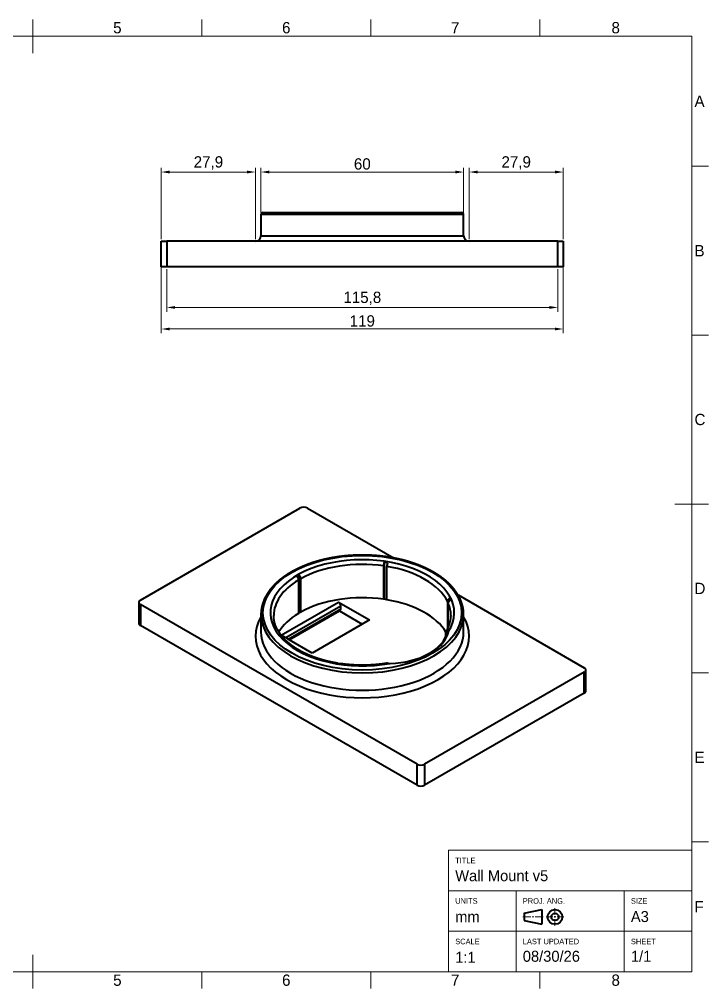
# Model space of a CAD drawing. Header units: millimetres. Extents: x 15 to 415, y 5 to 292.
# Drawn here: x 211 to 415, y 5 to 292 of the extents above; entities that cross this region are included whole.
import ezdxf

# ---------------------------------------------------------------- set-up
doc = ezdxf.new("R2010")
doc.units = ezdxf.units.MM
for name, color, linetype in [('Annotations', 7, 'Continuous'), ('Border', 7, 'Continuous'), ('Geometries', 7, 'Continuous')]:
    doc.layers.add(name, color=color, linetype=linetype)
doc.styles.add('Shapr0', font='txt', dxfattribs={"height": 3.3495})
doc.styles.add('Shapr10', font='txt', dxfattribs={"height": 3.3495})
doc.styles.add('Shapr11', font='txt', dxfattribs={"height": 3.3495})
doc.styles.add('Shapr13', font='txt', dxfattribs={"height": 3.3495})
doc.styles.add('Shapr14', font='txt', dxfattribs={"height": 3.3495})
doc.styles.add('Shapr16', font='txt', dxfattribs={"height": 3.3495})
doc.styles.add('Shapr2', font='txt', dxfattribs={"height": 3.3495})
doc.styles.add('Shapr3', font='txt', dxfattribs={"height": 3.3495})
doc.styles.add('Shapr4', font='txt', dxfattribs={"height": 3.3495})
doc.styles.add('Shapr5', font='txt', dxfattribs={"height": 3.3495})
doc.styles.add('Shapr6', font='txt', dxfattribs={"height": 3.3495})
doc.styles.add('Shapr65', font='txt', dxfattribs={"height": 3.3495})
doc.styles.add('Shapr7', font='txt', dxfattribs={"height": 3.3495})
doc.styles.add('Shapr8', font='txt', dxfattribs={"height": 3.3495})
doc.styles.add('Shapr9', font='txt', dxfattribs={"height": 3.3495})
doc.dimstyles.new('ISO-25', dxfattribs={"dimtxt": 2.5, "dimasz": 2.5, "dimexe": 1.25, "dimexo": 0.625, "dimtad": 1, "dimtxsty": 'Standard', "dimcen": 2.5, "dimadec": 0, "dimazin": 0, "dimtfac": 1, "dimtmove": 0, "dimatfit": 3, "dimfxl": 1, "dimarcsym": 0})

# ---------------------------------------------------------------- blocks, each defined once
blk = doc.blocks.new('*D7')
at = {"layer": 'Annotations', "color": 0, "linetype": 'Continuous', "lineweight": 15}
for p, q in [((254.6, 218.07), (254.6, 205.45)), ((370.4, 218.07), (370.4, 205.45)), ((257.1, 206.7), (367.9, 206.7))]:
    blk.add_line(p, q, dxfattribs=at)
at = {"layer": 'Annotations', "color": 0}
for points in [[(257.1, 207.12), (257.1, 206.28), (254.6, 206.7)], [(367.9, 206.28), (367.9, 207.12), (370.4, 206.7)]]:
    blk.add_solid(points, dxfattribs=at)
at = {"layer": 'Defpoints', "color": 0}
for p in [(254.6, 218.7), (370.4, 218.7), (370.4, 206.7)]:
    blk.add_point(p, dxfattribs=at)
at = {"layer": 'Annotations', "color": 0, "lineweight": 15, "insert": (312.5, 209.39), "char_height": 3.349, "attachment_point": 5, "style": 'Shapr16'}
blk.add_mtext('\\A1;115,8', dxfattribs=at)
blk = doc.blocks.new('*D8')
at = {"layer": 'Annotations', "color": 0, "linetype": 'Continuous', "lineweight": 15}
for p, q in [((253, 226.93), (253, 248.05)), ((280.9, 226.93), (280.9, 248.05)), ((278.4, 246.8), (255.5, 246.8))]:
    blk.add_line(p, q, dxfattribs=at)
at = {"layer": 'Annotations', "color": 0}
for points in [[(255.5, 247.22), (255.5, 246.38), (253, 246.8)], [(278.4, 246.38), (278.4, 247.22), (280.9, 246.8)]]:
    blk.add_solid(points, dxfattribs=at)
at = {"layer": 'Defpoints', "color": 0}
for p in [(253, 246.8), (253, 226.3), (280.9, 226.3)]:
    blk.add_point(p, dxfattribs=at)
at = {"layer": 'Annotations', "color": 0, "lineweight": 15, "insert": (266.95, 249.49), "char_height": 3.349, "attachment_point": 5, "style": 'Shapr16'}
blk.add_mtext('\\A1;27,9', dxfattribs=at)
blk = doc.blocks.new('*D9')
at = {"layer": 'Annotations', "color": 0, "linetype": 'Continuous', "lineweight": 15}
for p, q in [((282.5, 234.82), (282.5, 248.05)), ((342.5, 234.82), (342.5, 248.05)), ((285, 246.8), (340, 246.8))]:
    blk.add_line(p, q, dxfattribs=at)
at = {"layer": 'Annotations', "color": 0}
for points in [[(285, 247.22), (285, 246.38), (282.5, 246.8)], [(340, 246.38), (340, 247.22), (342.5, 246.8)]]:
    blk.add_solid(points, dxfattribs=at)
at = {"layer": 'Defpoints', "color": 0}
for p in [(342.5, 246.8), (282.5, 234.2), (342.5, 234.2)]:
    blk.add_point(p, dxfattribs=at)
at = {"layer": 'Annotations', "color": 0, "lineweight": 15, "insert": (312.5, 249.17), "char_height": 3.349, "attachment_point": 5, "style": 'Shapr16'}
blk.add_mtext('\\A1;60', dxfattribs=at)
blk = doc.blocks.new('*D10')
at = {"layer": 'Annotations', "color": 0, "linetype": 'Continuous', "lineweight": 15}
for p, q in [((344.1, 226.93), (344.1, 248.05)), ((372, 226.93), (372, 248.05)), ((346.6, 246.8), (369.5, 246.8))]:
    blk.add_line(p, q, dxfattribs=at)
at = {"layer": 'Annotations', "color": 0}
for points in [[(346.6, 247.22), (346.6, 246.38), (344.1, 246.8)], [(369.5, 246.38), (369.5, 247.22), (372, 246.8)]]:
    blk.add_solid(points, dxfattribs=at)
at = {"layer": 'Defpoints', "color": 0}
for p in [(372, 246.8), (344.1, 226.3), (372, 226.3)]:
    blk.add_point(p, dxfattribs=at)
at = {"layer": 'Annotations', "color": 0, "lineweight": 15, "insert": (358.05, 249.49), "char_height": 3.349, "attachment_point": 5, "style": 'Shapr16'}
blk.add_mtext('\\A1;27,9', dxfattribs=at)
blk = doc.blocks.new('*D11')
at = {"layer": 'Annotations', "color": 0, "linetype": 'Continuous', "lineweight": 15}
for p, q in [((253, 225.68), (253, 199.07)), ((372, 225.68), (372, 199.07)), ((255.5, 200.32), (369.5, 200.32))]:
    blk.add_line(p, q, dxfattribs=at)
at = {"layer": 'Annotations', "color": 0}
for points in [[(255.5, 200.73), (255.5, 199.9), (253, 200.32)], [(369.5, 199.9), (369.5, 200.73), (372, 200.32)]]:
    blk.add_solid(points, dxfattribs=at)
at = {"layer": 'Defpoints', "color": 0}
for p in [(253, 226.3), (372, 226.3), (372, 200.32)]:
    blk.add_point(p, dxfattribs=at)
at = {"layer": 'Annotations', "color": 0, "lineweight": 15, "insert": (312.5, 202.69), "char_height": 3.349, "attachment_point": 5, "style": 'Shapr16'}
blk.add_mtext('\\A1;119', dxfattribs=at)
blk = doc.blocks.new('*U18')
at = {"layer": 'Border', "linetype": 'Continuous', "lineweight": 15}
for p, q in [((410, 46), (338, 46)), ((338, 10), (338, 46)), ((410, 10), (410, 46)), ((410, 34), (338, 34)), ((358, 10), (358, 34)), ((390, 10), (390, 34)), ((369.53, 26.88), (369.53, 28.83)), ((360, 26.23), (362.38, 26.23)), ((362.82, 26.23), (363.25, 26.23)), ((366.07, 26.23), (363.68, 26.23)), ((368.88, 26.23), (366.93, 26.23)), ((369.32, 26.23), (369.75, 26.23)), ((369.53, 26.02), (369.53, 26.45)), ((370.18, 26.23), (372.13, 26.23)), ((369.53, 25.58), (369.53, 23.63)), ((410, 22), (338, 22)), ((410, 10), (338, 10))]:
    blk.add_line(p, q, dxfattribs=at)
at = {"layer": 'Border', "linetype": 'Continuous', "lineweight": 40}
for p, q in [((360.43, 27.32), (365.63, 28.4)), ((360.43, 27.32), (360.43, 25.15)), ((365.63, 28.4), (365.63, 24.07)), ((360.43, 25.15), (365.63, 24.07))]:
    blk.add_line(p, q, dxfattribs=at)
for radius in [2.17, 1.08]:
    blk.add_circle((369.53, 26.23), radius, dxfattribs=at)

msp = doc.modelspace()

# ---------------------------------------------------------------- linework, layer by layer
at = {"layer": 'Border', "linetype": 'Continuous', "lineweight": 15}
for p, q in [((215, 282), (215, 292)), ((265, 287), (265, 292)), ((315, 287), (315, 292)), ((365, 287), (365, 292)), ((410, 287), (20, 287)), ((410, 10), (410, 287)), ((410, 248.5), (415, 248.5)), ((410, 198.5), (415, 198.5)), ((405, 148.5), (415, 148.5)), ((410, 98.5), (415, 98.5)), ((410, 48.5), (415, 48.5)), ((215, 15), (215, 5)), ((20, 10), (410, 10)), ((265, 10), (265, 5)), ((315, 10), (315, 5)), ((365, 10), (365, 5))]:
    msp.add_line(p, q, dxfattribs=at)
at = {"layer": 'Geometries', "linetype": 'Continuous', "lineweight": 40}
for p, q in [((282.5, 234.2), (282.5, 227.9)), ((342.5, 234.2), (282.5, 234.2)), ((283.1, 234.8), (341.9, 234.8)), ((342.5, 227.9), (342.5, 234.2)), ((282.5, 227.9), (342.5, 227.9)), ((253, 226.3), (254.6, 226.3)), ((253, 218.7), (253, 226.3)), ((280.9, 226.3), (254.6, 226.3)), ((254.6, 226.3), (254.6, 218.7)), ((344.1, 226.3), (280.9, 226.3)), ((370.4, 226.3), (344.1, 226.3)), ((370.4, 226.3), (372, 226.3)), ((370.4, 218.7), (370.4, 226.3)), ((372, 226.3), (372, 218.7)), ((254.6, 218.7), (253, 218.7)), ((370.4, 218.7), (254.6, 218.7)), ((372, 218.7), (370.4, 218.7)), ((246.81, 120.008), (294.045, 147.279)), ((296.307, 147.279), (321.915, 132.494)), ((318.803, 130.174), (318.803, 120.294)), ((318.953, 131.238), (318.953, 120.272)), ((319.769, 120.145), (319.769, 130.024)), ((293.903, 127.362), (293.903, 116.272)), ((294.313, 116.505), (294.313, 126.385)), ((293.606, 125.977), (293.606, 116.097)), ((340.862, 121.556), (378.19, 100.004)), ((246.341, 119.355), (246.341, 113.149)), ((328.693, 71.426), (246.81, 118.702)), ((246.81, 118.702), (246.81, 112.496)), ((288.458, 109.679), (305.429, 119.477)), ((306.136, 118.252), (289.873, 108.863)), ((305.429, 119.477), (314.621, 114.17)), ((306.136, 117.436), (306.136, 118.252)), ((337.697, 119.673), (337.697, 111.436)), ((337.956, 111.974), (337.956, 119.116)), ((338.257, 120.501), (338.257, 119.755)), ((282.5, 115.803), (282.5, 115.084)), ((282.5, 115.084), (282.5, 110.659)), ((290.58, 108.455), (306.136, 117.436)), ((290.873, 108.285), (305.722, 116.859)), ((305.722, 116.859), (305.929, 116.978)), ((305.722, 116.859), (312.5, 112.945)), ((342.5, 115.826), (342.5, 115.826)), ((342.5, 115.084), (342.5, 115.803)), ((342.5, 110.659), (342.5, 115.084)), ((328.693, 65.221), (246.81, 112.496)), ((312.5, 112.945), (297.651, 104.372)), ((314.621, 114.17), (312.5, 112.945)), ((287.044, 111.796), (287.044, 111.837)), ((289.873, 108.863), (288.458, 109.679)), ((337.256, 109.363), (337.256, 110.481)), ((337.288, 109.448), (337.288, 110.693)), ((337.554, 110.41), (338.051, 110.787)), ((290.58, 108.455), (289.873, 108.863)), ((290.873, 108.285), (290.58, 108.455)), ((297.651, 104.372), (290.873, 108.285)), ((332.048, 104.139), (332.397, 104.34)), ((305.081, 101.346), (305.163, 101.333)), ((378.19, 98.697), (330.955, 71.426)), ((378.19, 92.492), (378.19, 98.697)), ((378.659, 93.145), (378.659, 99.351)), ((378.19, 92.492), (330.955, 65.221)), ((328.693, 65.221), (328.693, 71.426)), ((330.955, 71.426), (330.955, 65.221))]:
    msp.add_line(p, q, dxfattribs=at)
at = {"layer": 'Geometries', "linetype": 'Continuous', "lineweight": 40, "flags": 128}
for points in [[(321.915, 132.494), (321.863, 132.504), (321.783, 132.52), (321.702, 132.535), (321.622, 132.55), (321.541, 132.565), (321.46, 132.58), (321.38, 132.594), (321.299, 132.609), (321.218, 132.623), (321.137, 132.637), (321.056, 132.652), (320.974, 132.666), (320.893, 132.679), (320.812, 132.693), (320.73, 132.707), (320.649, 132.72), (320.568, 132.734), (320.486, 132.747), (320.404, 132.76), (320.323, 132.773), (320.241, 132.785), (320.159, 132.798), (320.077, 132.811), (319.995, 132.823), (319.913, 132.835), (319.831, 132.847), (319.749, 132.859), (319.667, 132.871), (319.585, 132.883), (319.502, 132.895), (319.42, 132.906), (319.338, 132.917), (319.255, 132.928), (319.173, 132.939), (319.09, 132.95), (319.008, 132.961), (318.925, 132.972), (318.842, 132.982), (318.76, 132.993), (318.677, 133.003), (318.594, 133.013), (318.511, 133.023), (318.428, 133.033), (318.345, 133.042), (318.262, 133.052), (318.179, 133.061), (318.096, 133.071), (318.013, 133.08), (317.929, 133.089), (317.846, 133.097), (317.763, 133.106), (317.68, 133.115), (317.596, 133.123), (317.513, 133.132), (317.429, 133.14), (317.346, 133.148), (317.262, 133.156), (317.179, 133.163), (317.095, 133.171), (317.011, 133.178), (316.928, 133.186), (316.844, 133.193), (316.76, 133.2), (316.677, 133.207), (316.593, 133.214), (316.509, 133.22), (316.425, 133.227), (316.341, 133.233), (316.257, 133.24), (316.173, 133.246), (316.089, 133.252), (316.005, 133.257), (315.921, 133.263), (315.837, 133.269), (315.753, 133.274), (315.669, 133.279), (315.585, 133.285), (315.5, 133.29), (315.416, 133.294), (315.332, 133.299), (315.248, 133.304), (315.163, 133.308), (315.079, 133.312), (314.995, 133.317), (314.91, 133.321), (314.826, 133.325), (314.742, 133.328), (314.657, 133.332), (314.573, 133.335), (314.489, 133.339), (314.404, 133.342), (314.32, 133.345), (314.235, 133.348), (314.151, 133.351), (314.066, 133.353), (313.982, 133.356), (313.897, 133.358), (313.813, 133.36), (313.728, 133.362), (313.644, 133.364), (313.559, 133.366), (313.474, 133.368), (313.39, 133.369), (313.305, 133.371), (313.221, 133.372), (313.136, 133.373), (313.051, 133.374), (312.967, 133.375), (312.882, 133.376), (312.798, 133.376), (312.713, 133.377), (312.628, 133.377), (312.544, 133.377), (312.459, 133.377), (312.375, 133.377), (312.29, 133.377), (312.205, 133.376), (312.121, 133.376), (312.036, 133.375), (311.952, 133.374), (311.867, 133.373), (311.782, 133.372), (311.698, 133.371), (311.613, 133.369), (311.529, 133.368), (311.444, 133.366), (311.359, 133.364), (311.275, 133.363), (311.19, 133.36), (311.106, 133.358), (311.021, 133.356), (310.937, 133.353), (310.852, 133.351), (310.768, 133.348), (310.683, 133.345), (310.599, 133.342), (310.514, 133.339), (310.43, 133.335), (310.346, 133.332), (310.261, 133.328), (310.177, 133.325), (310.092, 133.321), (310.008, 133.317), (309.924, 133.313), (309.84, 133.308), (309.755, 133.304), (309.671, 133.299), (309.587, 133.295), (309.503, 133.29), (309.418, 133.285), (309.334, 133.28), (309.25, 133.274), (309.166, 133.269), (309.082, 133.263), (308.998, 133.258), (308.914, 133.252), (308.83, 133.246), (308.746, 133.24), (308.662, 133.234), (308.578, 133.227), (308.494, 133.221), (308.41, 133.214), (308.326, 133.207), (308.243, 133.2), (308.159, 133.193), (308.075, 133.186), (307.991, 133.179), (307.908, 133.171), (307.824, 133.164), (307.741, 133.156), (307.657, 133.148), (307.574, 133.14), (307.49, 133.132), (307.407, 133.124), (307.323, 133.115), (307.24, 133.106), (307.157, 133.098), (307.073, 133.089), (306.99, 133.08), (306.907, 133.071), (306.824, 133.062), (306.741, 133.052), (306.658, 133.043), (306.575, 133.033), (306.492, 133.023), (306.409, 133.013), (306.326, 133.003), (306.243, 132.993), (306.161, 132.983), (306.078, 132.972), (305.995, 132.962), (305.913, 132.951), (305.83, 132.94), (305.748, 132.929), (305.665, 132.918), (305.583, 132.906), (305.5, 132.895), (305.418, 132.883), (305.336, 132.872), (305.254, 132.86), (305.172, 132.848), (305.09, 132.836), (305.008, 132.823), (304.926, 132.811), (304.844, 132.799), (304.762, 132.786), (304.68, 132.773), (304.599, 132.76), (304.517, 132.747), (304.435, 132.734), (304.354, 132.721), (304.272, 132.707), (304.191, 132.694), (304.11, 132.68), (304.029, 132.666), (303.947, 132.652), (303.866, 132.638), (303.785, 132.624), (303.704, 132.609), (303.623, 132.595), (303.543, 132.58), (303.462, 132.565), (303.381, 132.55), (303.3, 132.535), (303.22, 132.52), (303.139, 132.505), (303.059, 132.489), (302.979, 132.474), (302.898, 132.458), (302.818, 132.442), (302.738, 132.426), (302.658, 132.41), (302.578, 132.394), (302.498, 132.377), (302.419, 132.361), (302.339, 132.344), (302.259, 132.328), (302.18, 132.311), (302.1, 132.294), (302.021, 132.276), (301.942, 132.259), (301.862, 132.242), (301.783, 132.224), (301.704, 132.206), (301.625, 132.189), (301.546, 132.171), (301.467, 132.153), (301.389, 132.134), (301.31, 132.116), (301.232, 132.098), (301.153, 132.079), (301.075, 132.06), (300.997, 132.041), (300.918, 132.022), (300.84, 132.003), (300.762, 131.984), (300.684, 131.965), (300.607, 131.945), (300.529, 131.926), (300.451, 131.906), (300.374, 131.886), (300.296, 131.866), (300.219, 131.846), (300.142, 131.825), (300.065, 131.805), (299.988, 131.785), (299.911, 131.764), (299.834, 131.743), (299.757, 131.722), (299.681, 131.701), (299.604, 131.68), (299.528, 131.659), (299.451, 131.637), (299.375, 131.616), (299.299, 131.594), (299.223, 131.572), (299.147, 131.55), (299.071, 131.528), (298.995, 131.506), (298.92, 131.484), (298.844, 131.461), (298.769, 131.439), (298.694, 131.416), (298.618, 131.393), (298.543, 131.371), (298.468, 131.348), (298.394, 131.324), (298.319, 131.301), (298.244, 131.278), (298.17, 131.254), (298.095, 131.23), (298.021, 131.207), (297.947, 131.183), (297.873, 131.159), (297.799, 131.135), (297.725, 131.11), (297.651, 131.086), (297.578, 131.061), (297.504, 131.037), (297.431, 131.012), (297.358, 130.987), (297.285, 130.962), (297.212, 130.937), (297.139, 130.912), (297.066, 130.886), (296.993, 130.861), (296.921, 130.835), (296.849, 130.81), (296.776, 130.784), (296.704, 130.758), (296.632, 130.732), (296.56, 130.705), (296.489, 130.679), (296.417, 130.653), (296.345, 130.626), (296.274, 130.599), (296.203, 130.573), (296.132, 130.546), (296.061, 130.519), (295.99, 130.491), (295.919, 130.464), (295.848, 130.437), (295.778, 130.409), (295.708, 130.382), (295.637, 130.354), (295.567, 130.326), (295.497, 130.298), (295.428, 130.27), (295.358, 130.242), (295.288, 130.213), (295.219, 130.185), (295.15, 130.156), (295.081, 130.128), (295.012, 130.099), (294.943, 130.07), (294.874, 130.041), (294.806, 130.012), (294.737, 129.983), (294.669, 129.953), (294.601, 129.924), (294.533, 129.894), (294.465, 129.865), (294.397, 129.835), (294.33, 129.805), (294.262, 129.775), (294.195, 129.745), (294.128, 129.714), (294.061, 129.684), (293.994, 129.653), (293.927, 129.623), (293.861, 129.592), (293.794, 129.561), (293.728, 129.53), (293.662, 129.499), (293.596, 129.468), (293.53, 129.437), (293.464, 129.406), (293.399, 129.374), (293.333, 129.342), (293.268, 129.311), (293.203, 129.279), (293.138, 129.247), (293.073, 129.215), (293.009, 129.183), (292.944, 129.151), (292.88, 129.118), (292.816, 129.086), (292.752, 129.053), (292.688, 129.021), (292.624, 128.988), (292.561, 128.955), (292.498, 128.922), (292.434, 128.889), (292.371, 128.856), (292.308, 128.822), (292.246, 128.789), (292.183, 128.755), (292.121, 128.722), (292.058, 128.688), (291.996, 128.654), (291.934, 128.62), (291.873, 128.586), (291.811, 128.552), (291.75, 128.518), (291.688, 128.483), (291.627, 128.449), (291.566, 128.414), (291.506, 128.38), (291.445, 128.345), (291.385, 128.31), (291.324, 128.275), (291.264, 128.24), (291.204, 128.205), (291.145, 128.169), (291.085, 128.134), (291.026, 128.098), (290.966, 128.063), (290.907, 128.027), (290.848, 127.991), (290.79, 127.956), (290.731, 127.92), (290.673, 127.883), (290.614, 127.847), (290.556, 127.811), (290.499, 127.775), (290.441, 127.738), (290.383, 127.702), (290.326, 127.665), (290.269, 127.628), (290.212, 127.591), (290.155, 127.554), (290.098, 127.517), (290.042, 127.48), (289.986, 127.443), (289.93, 127.406), (289.874, 127.368), (289.818, 127.331), (289.762, 127.293), (289.707, 127.255), (289.652, 127.217), (289.597, 127.18), (289.542, 127.142), (289.487, 127.103), (289.433, 127.065), (289.379, 127.027), (289.324, 126.989), (289.271, 126.95), (289.217, 126.912), (289.163, 126.873), (289.11, 126.834), (289.057, 126.795), (289.004, 126.756), (288.951, 126.717), (288.898, 126.678), (288.846, 126.639), (288.794, 126.6), (288.742, 126.56), (288.69, 126.521), (288.638, 126.482), (288.587, 126.442), (288.535, 126.402), (288.484, 126.362), (288.433, 126.322), (288.383, 126.282), (288.332, 126.242), (288.282, 126.202), (288.232, 126.162), (288.182, 126.122), (288.132, 126.081), (288.083, 126.041), (288.033, 126), (287.984, 125.96), (287.935, 125.919), (287.886, 125.878), (287.838, 125.837), (287.789, 125.796), (287.741, 125.755), (287.693, 125.714), (287.646, 125.673), (287.598, 125.631), (287.551, 125.59), (287.503, 125.548), (287.456, 125.507), (287.41, 125.465), (287.363, 125.423), (287.317, 125.382), (287.271, 125.34), (287.225, 125.298), (287.179, 125.256), (287.133, 125.214), (287.088, 125.171), (287.043, 125.129), (286.998, 125.087), (286.953, 125.044), (286.909, 125.002), (286.864, 124.959), (286.82, 124.917), (286.776, 124.874), (286.732, 124.831), (286.689, 124.788), (286.646, 124.745), (286.603, 124.702), (286.56, 124.659), (286.517, 124.616), (286.475, 124.573), (286.432, 124.529), (286.39, 124.486), (286.348, 124.443), (286.307, 124.399), (286.265, 124.355), (286.224, 124.312), (286.183, 124.268), (286.142, 124.224), (286.102, 124.18), (286.061, 124.136), (286.021, 124.092), (285.981, 124.048), (285.942, 124.004), (285.902, 123.96), (285.863, 123.916), (285.824, 123.871), (285.785, 123.827), (285.746, 123.782), (285.708, 123.738), (285.67, 123.693), (285.632, 123.648), (285.594, 123.604), (285.556, 123.559), (285.519, 123.514), (285.482, 123.469), (285.445, 123.424), (285.408, 123.379), (285.372, 123.334), (285.336, 123.288), (285.299, 123.243), (285.264, 123.198), (285.228, 123.153), (285.193, 123.107), (285.158, 123.062), (285.123, 123.016), (285.088, 122.97), (285.053, 122.925), (285.019, 122.879), (284.985, 122.833), (284.951, 122.787), (284.918, 122.741), (284.884, 122.695), (284.851, 122.649), (284.818, 122.603), (284.785, 122.557), (284.753, 122.511), (284.721, 122.465), (284.689, 122.418), (284.657, 122.372), (284.625, 122.326), (284.594, 122.279), (284.563, 122.233), (284.532, 122.186), (284.501, 122.14), (284.471, 122.093), (284.44, 122.046), (284.41, 121.999), (284.381, 121.953), (284.351, 121.906), (284.322, 121.859), (284.293, 121.812), (284.264, 121.765), (284.235, 121.718), (284.207, 121.671), (284.179, 121.623), (284.151, 121.576), (284.123, 121.529), (284.095, 121.482), (284.068, 121.434), (284.041, 121.387), (284.014, 121.34), (283.988, 121.292), (283.961, 121.245), (283.935, 121.197), (283.909, 121.149), (283.884, 121.102), (283.858, 121.054), (283.833, 121.006), (283.808, 120.959), (283.784, 120.911), (283.759, 120.863), (283.735, 120.815), (283.711, 120.767), (283.687, 120.719), (283.663, 120.671), (283.64, 120.623), (283.617, 120.575), (283.594, 120.527), (283.571, 120.479), (283.549, 120.431), (283.527, 120.382), (283.505, 120.334), (283.483, 120.286), (283.462, 120.237), (283.441, 120.189), (283.42, 120.141), (283.399, 120.092), (283.378, 120.044), (283.358, 119.995), (283.338, 119.947), (283.318, 119.898), (283.299, 119.849), (283.279, 119.801), (283.26, 119.752), (283.241, 119.703), (283.223, 119.655), (283.204, 119.606), (283.186, 119.557), (283.168, 119.508), (283.15, 119.46), (283.133, 119.411), (283.116, 119.362), (283.099, 119.313), (283.082, 119.264), (283.065, 119.215), (283.049, 119.166), (283.033, 119.117), (283.017, 119.068), (283.002, 119.019), (282.986, 118.97), (282.971, 118.921), (282.956, 118.871), (282.942, 118.822), (282.927, 118.773), (282.913, 118.724), (282.899, 118.675), (282.886, 118.625), (282.872, 118.576), (282.859, 118.527), (282.846, 118.478), (282.833, 118.428), (282.821, 118.379), (282.809, 118.33), (282.797, 118.28), (282.785, 118.231), (282.773, 118.181), (282.762, 118.132), (282.751, 118.082), (282.74, 118.033), (282.73, 117.983), (282.719, 117.934), (282.709, 117.884), (282.699, 117.835), (282.69, 117.785), (282.68, 117.736), (282.671, 117.686), (282.662, 117.637), (282.653, 117.587), (282.645, 117.537), (282.637, 117.488), (282.629, 117.438), (282.621, 117.388), (282.614, 117.339), (282.606, 117.289), (282.599, 117.239), (282.593, 117.19), (282.586, 117.14), (282.58, 117.09), (282.574, 117.041), (282.568, 116.991), (282.562, 116.941), (282.557, 116.891), (282.552, 116.842), (282.547, 116.792), (282.542, 116.742), (282.538, 116.692), (282.534, 116.642), (282.53, 116.593), (282.526, 116.543), (282.523, 116.493), (282.52, 116.443), (282.517, 116.393), (282.514, 116.344), (282.512, 116.294), (282.509, 116.244), (282.507, 116.194), (282.506, 116.144), (282.504, 116.094), (282.503, 116.045), (282.502, 115.995), (282.501, 115.945), (282.5, 115.895), (282.5, 115.845), (282.5, 115.809)], [(333.589, 128.325), (333.557, 128.344), (333.496, 128.378), (333.436, 128.413), (333.375, 128.448), (333.314, 128.482), (333.252, 128.516), (333.191, 128.551), (333.129, 128.585), (333.068, 128.619), (333.006, 128.653), (332.944, 128.687), (332.881, 128.72), (332.819, 128.754), (332.757, 128.788), (332.694, 128.821), (332.631, 128.854), (332.568, 128.888), (332.505, 128.921), (332.441, 128.954), (332.378, 128.987), (332.314, 129.019), (332.25, 129.052), (332.186, 129.085), (332.122, 129.117), (332.058, 129.149), (331.994, 129.182), (331.929, 129.214), (331.864, 129.246), (331.799, 129.278), (331.734, 129.31), (331.669, 129.341), (331.604, 129.373), (331.538, 129.404), (331.472, 129.436), (331.407, 129.467), (331.341, 129.498), (331.275, 129.529), (331.208, 129.56), (331.142, 129.591), (331.075, 129.622), (331.009, 129.652), (330.942, 129.683), (330.875, 129.713), (330.808, 129.744), (330.74, 129.774), (330.673, 129.804), (330.605, 129.834), (330.538, 129.863), (330.47, 129.893), (330.402, 129.923), (330.334, 129.952), (330.265, 129.982), (330.197, 130.011), (330.128, 130.04), (330.06, 130.069), (329.991, 130.098), (329.922, 130.127), (329.853, 130.155), (329.783, 130.184), (329.714, 130.212), (329.645, 130.241), (329.575, 130.269), (329.505, 130.297), (329.435, 130.325), (329.365, 130.353), (329.295, 130.381), (329.225, 130.408), (329.154, 130.436), (329.083, 130.463), (329.013, 130.49), (328.942, 130.518), (328.871, 130.545), (328.8, 130.572), (328.729, 130.598), (328.657, 130.625), (328.586, 130.652), (328.514, 130.678), (328.442, 130.704), (328.37, 130.731), (328.298, 130.757), (328.226, 130.783), (328.154, 130.809), (328.082, 130.834), (328.009, 130.86), (327.937, 130.885), (327.864, 130.911), (327.791, 130.936), (327.718, 130.961), (327.645, 130.986), (327.572, 131.011), (327.498, 131.036), (327.425, 131.061), (327.351, 131.085), (327.278, 131.109), (327.204, 131.134), (327.13, 131.158), (327.056, 131.182), (326.982, 131.206), (326.907, 131.23), (326.833, 131.253), (326.758, 131.277), (326.684, 131.3), (326.609, 131.324), (326.534, 131.347), (326.459, 131.37), (326.384, 131.393), (326.309, 131.415), (326.234, 131.438), (326.158, 131.461), (326.083, 131.483), (326.007, 131.505), (325.932, 131.528), (325.856, 131.55), (325.78, 131.572), (325.704, 131.593), (325.628, 131.615), (325.552, 131.637), (325.475, 131.658), (325.399, 131.679), (325.322, 131.7), (325.246, 131.721), (325.169, 131.742), (325.092, 131.763), (325.015, 131.784), (324.938, 131.804), (324.861, 131.825), (324.784, 131.845), (324.706, 131.865), (324.629, 131.885), (324.551, 131.905), (324.474, 131.925), (324.396, 131.944), (324.318, 131.964), (324.24, 131.983), (324.162, 132.003), (324.084, 132.022), (324.006, 132.041), (323.928, 132.06), (323.85, 132.078), (323.771, 132.097), (323.693, 132.115), (323.614, 132.134), (323.535, 132.152), (323.457, 132.17), (323.378, 132.188), (323.299, 132.206), (323.22, 132.224), (323.141, 132.241), (323.061, 132.259), (322.982, 132.276), (322.903, 132.293), (322.823, 132.31), (322.744, 132.327), (322.664, 132.344), (322.584, 132.36), (322.505, 132.377), (322.425, 132.393), (322.345, 132.41), (322.265, 132.426), (322.185, 132.442), (322.104, 132.457), (322.024, 132.473), (321.944, 132.489), (321.915, 132.494)], [(319.919, 131.088), (319.758, 131.112), (319.597, 131.137), (319.436, 131.161), (319.275, 131.186), (319.114, 131.212), (318.953, 131.238)], [(293.903, 127.362), (293.785, 127.293), (293.667, 127.225), (293.55, 127.157), (293.432, 127.089), (293.314, 127.021), (293.196, 126.954)], [(293.196, 126.954), (293.214, 126.934), (293.231, 126.914), (293.248, 126.893), (293.265, 126.872), (293.282, 126.85), (293.298, 126.829), (293.314, 126.806), (293.329, 126.784), (293.346, 126.76), (293.361, 126.735), (293.377, 126.711), (293.392, 126.686), (293.405, 126.662), (293.419, 126.638), (293.432, 126.613), (293.445, 126.589), (293.457, 126.564), (293.469, 126.539), (293.48, 126.515), (293.491, 126.489), (293.502, 126.463), (293.512, 126.437), (293.522, 126.41), (293.532, 126.384), (293.54, 126.358), (293.548, 126.333), (293.556, 126.308), (293.563, 126.283), (293.569, 126.258), (293.575, 126.233), (293.581, 126.208), (293.585, 126.183), (293.59, 126.158), (293.594, 126.132), (293.598, 126.107), (293.6, 126.081), (293.603, 126.055), (293.605, 126.028), (293.606, 126.002), (293.606, 125.977)], [(294.313, 126.385), (294.313, 126.408), (294.312, 126.431), (294.311, 126.454), (294.309, 126.477), (294.306, 126.501), (294.303, 126.525), (294.3, 126.549), (294.296, 126.574), (294.291, 126.6), (294.286, 126.626), (294.28, 126.652), (294.273, 126.678), (294.266, 126.703), (294.259, 126.728), (294.252, 126.754), (294.243, 126.779), (294.235, 126.804), (294.225, 126.829), (294.216, 126.854), (294.206, 126.88), (294.194, 126.906), (294.183, 126.932), (294.171, 126.958), (294.158, 126.984), (294.146, 127.009), (294.133, 127.033), (294.12, 127.058), (294.106, 127.082), (294.092, 127.105), (294.078, 127.129), (294.063, 127.152), (294.048, 127.175), (294.032, 127.199), (294.015, 127.223), (293.998, 127.246), (293.981, 127.269), (293.962, 127.293), (293.943, 127.317), (293.923, 127.34), (293.903, 127.362)], [(340.862, 121.556), (340.834, 121.603), (340.806, 121.65), (340.777, 121.697), (340.749, 121.744), (340.72, 121.791), (340.691, 121.838), (340.662, 121.885), (340.632, 121.932), (340.603, 121.979), (340.573, 122.025), (340.543, 122.072), (340.512, 122.119), (340.482, 122.165), (340.451, 122.212), (340.42, 122.259), (340.389, 122.305), (340.357, 122.351), (340.326, 122.398), (340.294, 122.444), (340.261, 122.49), (340.229, 122.537), (340.196, 122.583), (340.164, 122.629), (340.131, 122.675), (340.097, 122.721), (340.064, 122.767), (340.03, 122.813), (339.996, 122.858), (339.962, 122.904), (339.928, 122.95), (339.893, 122.996), (339.858, 123.041), (339.823, 123.087), (339.788, 123.132), (339.752, 123.178), (339.717, 123.223), (339.681, 123.268), (339.645, 123.313), (339.608, 123.358), (339.572, 123.404), (339.535, 123.449), (339.498, 123.494), (339.461, 123.538), (339.423, 123.583), (339.385, 123.628), (339.348, 123.673), (339.309, 123.717), (339.271, 123.762), (339.233, 123.807), (339.194, 123.851), (339.155, 123.895), (339.116, 123.94), (339.076, 123.984), (339.037, 124.028), (338.997, 124.072), (338.957, 124.116), (338.917, 124.16), (338.876, 124.204), (338.835, 124.248), (338.795, 124.292), (338.753, 124.336), (338.712, 124.379), (338.671, 124.423), (338.629, 124.466), (338.587, 124.51), (338.545, 124.553), (338.502, 124.596), (338.46, 124.639), (338.417, 124.683), (338.374, 124.726), (338.331, 124.769), (338.287, 124.812), (338.244, 124.854), (338.2, 124.897), (338.156, 124.94), (338.112, 124.982), (338.067, 125.025), (338.023, 125.067), (337.978, 125.11), (337.933, 125.152), (337.888, 125.194), (337.842, 125.236), (337.796, 125.279), (337.751, 125.321), (337.705, 125.362), (337.658, 125.404), (337.612, 125.446), (337.565, 125.488), (337.518, 125.529), (337.471, 125.571), (337.424, 125.612), (337.376, 125.654), (337.329, 125.695), (337.281, 125.736), (337.233, 125.777), (337.185, 125.818), (337.136, 125.859), (337.087, 125.9), (337.039, 125.941), (336.989, 125.981), (336.94, 126.022), (336.891, 126.063), (336.841, 126.103), (336.791, 126.143), (336.741, 126.184), (336.691, 126.224), (336.641, 126.264), (336.59, 126.304), (336.539, 126.344), (336.488, 126.384), (336.437, 126.424), (336.386, 126.463), (336.334, 126.503), (336.282, 126.542), (336.23, 126.582), (336.178, 126.621), (336.126, 126.66), (336.073, 126.699), (336.021, 126.738), (335.968, 126.777), (335.915, 126.816), (335.861, 126.855), (335.808, 126.894), (335.754, 126.932), (335.701, 126.971), (335.647, 127.009), (335.592, 127.047), (335.538, 127.086), (335.483, 127.124), (335.429, 127.162), (335.374, 127.2), (335.319, 127.238), (335.263, 127.275), (335.208, 127.313), (335.152, 127.351), (335.096, 127.388), (335.04, 127.426), (334.984, 127.463), (334.928, 127.5), (334.871, 127.537), (334.815, 127.574), (334.758, 127.611), (334.701, 127.648), (334.643, 127.685), (334.586, 127.721), (334.528, 127.758), (334.47, 127.794), (334.413, 127.83), (334.354, 127.867), (334.296, 127.903), (334.238, 127.939), (334.179, 127.975), (334.12, 128.011), (334.061, 128.046), (334.002, 128.082), (333.943, 128.117), (333.883, 128.153), (333.823, 128.188), (333.764, 128.223), (333.704, 128.259), (333.643, 128.294), (333.589, 128.325)], [(342.5, 115.826), (342.5, 115.875), (342.499, 115.925), (342.499, 115.974), (342.498, 116.024), (342.496, 116.074), (342.495, 116.124), (342.493, 116.174), (342.491, 116.223), (342.489, 116.273), (342.487, 116.323), (342.484, 116.373), (342.482, 116.423), (342.478, 116.473), (342.475, 116.522), (342.472, 116.572), (342.468, 116.622), (342.464, 116.672), (342.459, 116.722), (342.455, 116.771), (342.45, 116.821), (342.445, 116.871), (342.44, 116.921), (342.434, 116.97), (342.429, 117.02), (342.423, 117.07), (342.417, 117.119), (342.41, 117.169), (342.403, 117.219), (342.397, 117.269), (342.389, 117.318), (342.382, 117.368), (342.374, 117.418), (342.367, 117.467), (342.358, 117.517), (342.35, 117.566), (342.342, 117.616), (342.333, 117.666), (342.324, 117.715), (342.314, 117.765), (342.305, 117.814), (342.295, 117.864), (342.285, 117.913), (342.275, 117.963), (342.264, 118.012), (342.254, 118.062), (342.243, 118.111), (342.231, 118.161), (342.22, 118.21), (342.208, 118.26), (342.196, 118.309), (342.184, 118.358), (342.172, 118.408), (342.159, 118.457), (342.146, 118.506), (342.133, 118.556), (342.12, 118.605), (342.106, 118.654), (342.093, 118.703), (342.079, 118.752), (342.064, 118.802), (342.05, 118.851), (342.035, 118.9), (342.02, 118.949), (342.005, 118.998), (341.989, 119.047), (341.974, 119.096), (341.958, 119.145), (341.942, 119.194), (341.925, 119.243), (341.908, 119.292), (341.892, 119.341), (341.874, 119.39), (341.857, 119.439), (341.839, 119.488), (341.822, 119.536), (341.804, 119.585), (341.785, 119.634), (341.767, 119.683), (341.748, 119.731), (341.729, 119.78), (341.71, 119.829), (341.69, 119.877), (341.671, 119.926), (341.651, 119.974), (341.63, 120.023), (341.61, 120.071), (341.589, 120.12), (341.568, 120.168), (341.547, 120.217), (341.526, 120.265), (341.504, 120.313), (341.483, 120.361), (341.461, 120.41), (341.438, 120.458), (341.416, 120.506), (341.393, 120.554), (341.37, 120.602), (341.347, 120.65), (341.323, 120.698), (341.3, 120.746), (341.276, 120.794), (341.252, 120.842), (341.227, 120.89), (341.203, 120.938), (341.178, 120.986), (341.153, 121.033), (341.127, 121.081), (341.102, 121.129), (341.076, 121.176), (341.05, 121.224), (341.024, 121.271), (340.997, 121.319), (340.971, 121.366), (340.944, 121.414), (340.917, 121.461), (340.889, 121.508), (340.862, 121.556), (340.862, 121.556)], [(338.257, 120.501), (338.233, 120.487), (338.21, 120.473), (338.186, 120.459), (338.163, 120.444), (338.141, 120.428), (338.118, 120.412), (338.096, 120.396), (338.075, 120.379), (338.053, 120.361), (338.032, 120.343), (338.011, 120.324), (337.99, 120.304), (337.971, 120.285), (337.953, 120.266), (337.935, 120.246), (337.918, 120.227), (337.901, 120.206), (337.885, 120.186), (337.869, 120.165), (337.855, 120.144), (337.84, 120.122), (337.825, 120.099), (337.812, 120.076), (337.799, 120.053), (337.787, 120.031), (337.776, 120.009), (337.766, 119.986), (337.757, 119.964), (337.748, 119.941), (337.74, 119.918), (337.732, 119.895), (337.725, 119.873), (337.719, 119.848), (337.714, 119.824), (337.709, 119.8), (337.705, 119.776), (337.702, 119.75), (337.699, 119.725), (337.698, 119.699), (337.697, 119.673)], [(337.956, 119.116), (337.957, 119.138), (337.958, 119.161), (337.96, 119.184), (337.962, 119.207), (337.965, 119.23), (337.969, 119.252), (337.974, 119.275), (337.98, 119.298), (337.986, 119.322), (337.994, 119.346), (338.002, 119.37), (338.011, 119.394), (338.02, 119.417), (338.03, 119.439), (338.04, 119.462), (338.051, 119.484), (338.063, 119.506), (338.076, 119.528), (338.089, 119.55), (338.103, 119.571), (338.118, 119.593), (338.134, 119.615), (338.151, 119.637), (338.168, 119.658), (338.185, 119.678), (338.202, 119.698), (338.22, 119.718), (338.239, 119.737), (338.257, 119.755)], [(338.516, 119.943), (338.473, 120.035), (338.43, 120.127), (338.387, 120.22), (338.344, 120.313), (338.301, 120.407), (338.257, 120.501)], [(338.257, 119.755), (338.258, 119.755), (338.278, 119.774), (338.298, 119.792), (338.319, 119.809), (338.341, 119.827), (338.357, 119.84)], [(338.357, 119.84), (338.363, 119.845), (338.386, 119.862), (338.41, 119.878), (338.436, 119.895), (338.462, 119.912), (338.489, 119.928), (338.516, 119.943)], [(286.275, 115.444), (286.275, 115.453), (286.275, 115.476)], [(286.276, 115.36), (286.276, 115.365), (286.275, 115.409), (286.275, 115.444)], [(286.992, 112.092), (286.984, 112.112), (286.966, 112.155), (286.948, 112.197), (286.93, 112.24), (286.913, 112.282), (286.896, 112.325), (286.879, 112.368), (286.863, 112.41), (286.846, 112.453), (286.83, 112.496), (286.814, 112.538), (286.798, 112.581), (286.783, 112.624), (286.768, 112.667), (286.753, 112.71), (286.738, 112.753), (286.723, 112.796), (286.709, 112.839), (286.695, 112.882), (286.681, 112.925), (286.667, 112.968), (286.654, 113.011), (286.641, 113.054), (286.628, 113.097), (286.615, 113.14), (286.602, 113.183), (286.59, 113.226), (286.578, 113.27), (286.566, 113.313), (286.555, 113.356), (286.543, 113.399), (286.532, 113.443), (286.521, 113.486), (286.511, 113.529), (286.5, 113.573), (286.49, 113.616), (286.48, 113.66), (286.47, 113.703), (286.461, 113.747), (286.452, 113.79), (286.443, 113.834), (286.434, 113.877), (286.425, 113.921), (286.417, 113.964), (286.409, 114.008), (286.401, 114.051), (286.393, 114.095), (286.386, 114.139), (286.379, 114.182), (286.372, 114.226), (286.365, 114.27), (286.359, 114.313), (286.353, 114.357), (286.347, 114.401), (286.341, 114.445), (286.336, 114.488), (286.33, 114.532), (286.325, 114.576), (286.32, 114.62), (286.316, 114.663), (286.312, 114.707), (286.308, 114.751), (286.304, 114.795), (286.3, 114.839), (286.297, 114.883), (286.294, 114.927), (286.291, 114.97), (286.288, 115.014), (286.286, 115.058), (286.284, 115.102), (286.282, 115.146), (286.28, 115.19), (286.279, 115.234), (286.277, 115.278), (286.276, 115.322), (286.276, 115.36)], [(338.725, 115.397), (338.725, 115.388), (338.724, 115.344), (338.724, 115.33)], [(338.725, 115.476), (338.725, 115.476), (338.725, 115.432), (338.725, 115.397)], [(342.5, 115.809), (342.5, 115.825), (342.5, 115.826)], [(286.992, 112.092), (286.989, 112.099), (286.98, 112.119), (286.97, 112.138), (286.96, 112.157), (286.949, 112.176), (286.937, 112.194), (286.924, 112.212), (286.911, 112.23), (286.897, 112.247), (286.882, 112.265), (286.866, 112.282), (286.849, 112.298), (286.832, 112.314), (286.815, 112.329), (286.798, 112.344), (286.78, 112.357), (286.761, 112.371), (286.742, 112.383), (286.722, 112.396), (286.702, 112.407), (286.681, 112.419), (286.659, 112.43), (286.637, 112.44), (286.614, 112.45), (286.59, 112.459), (286.564, 112.468), (286.538, 112.477), (286.511, 112.485), (286.484, 112.491)], [(286.484, 112.491), (286.527, 112.397), (286.57, 112.304), (286.613, 112.211), (286.656, 112.118), (286.699, 112.026), (286.743, 111.934)], [(337.263, 110.582), (337.262, 110.576), (337.26, 110.558), (337.258, 110.539), (337.257, 110.52), (337.257, 110.5), (337.256, 110.481)], [(337.288, 110.693), (337.283, 110.677), (337.279, 110.661), (337.274, 110.645), (337.271, 110.629), (337.267, 110.612), (337.265, 110.594), (337.263, 110.582)], [(337.329, 110.781), (337.325, 110.775), (337.319, 110.765), (337.313, 110.754), (337.308, 110.742), (337.303, 110.731), (337.297, 110.718), (337.293, 110.706), (337.288, 110.693)], [(337.358, 110.822), (337.351, 110.813), (337.344, 110.805), (337.338, 110.795), (337.331, 110.786), (337.329, 110.781)], [(338.06, 110.881), (338.06, 110.9), (338.059, 110.919), (338.056, 110.937), (338.054, 110.951), (338.051, 110.965), (338.048, 110.978), (338.044, 110.992), (338.039, 111.005), (338.034, 111.018), (338.028, 111.031), (338.021, 111.044), (338.014, 111.056), (338.006, 111.067), (337.998, 111.079), (337.988, 111.089), (337.982, 111.096), (337.975, 111.103), (337.967, 111.109), (337.959, 111.115), (337.951, 111.121), (337.942, 111.126), (337.932, 111.132), (337.921, 111.137), (337.91, 111.142), (337.899, 111.146), (337.886, 111.149), (337.873, 111.152), (337.86, 111.154), (337.846, 111.155), (337.832, 111.156), (337.818, 111.156), (337.804, 111.155), (337.789, 111.153), (337.774, 111.15), (337.758, 111.147), (337.742, 111.143), (337.726, 111.137), (337.712, 111.132), (337.698, 111.127), (337.684, 111.12), (337.669, 111.114), (337.655, 111.106), (337.641, 111.098), (337.626, 111.089), (337.612, 111.08), (337.598, 111.071), (337.585, 111.061), (337.571, 111.051), (337.557, 111.04), (337.544, 111.029), (337.531, 111.018), (337.518, 111.006), (337.505, 110.994), (337.492, 110.981), (337.473, 110.962), (337.454, 110.942), (337.437, 110.923), (337.42, 110.904), (337.404, 110.884), (337.388, 110.863), (337.373, 110.843), (337.358, 110.822)], [(290.122, 107.852), (290.086, 107.886), (290.045, 107.923), (290.005, 107.961), (289.965, 107.999), (289.925, 108.036), (289.899, 108.061)], [(305.125, 101.359), (305.098, 101.364), (305.023, 101.376), (304.947, 101.389), (304.871, 101.402), (304.795, 101.415), (304.72, 101.429), (304.644, 101.442), (304.569, 101.456), (304.493, 101.469), (304.418, 101.483), (304.343, 101.497), (304.268, 101.511), (304.192, 101.525), (304.117, 101.539), (304.043, 101.554), (303.968, 101.568), (303.893, 101.583), (303.818, 101.598), (303.744, 101.613), (303.669, 101.628), (303.595, 101.643), (303.52, 101.658), (303.446, 101.674), (303.372, 101.689), (303.298, 101.705), (303.224, 101.721), (303.15, 101.737), (303.076, 101.753), (303.002, 101.769), (302.928, 101.785), (302.855, 101.802), (302.781, 101.818), (302.708, 101.835), (302.634, 101.852), (302.561, 101.869), (302.488, 101.886), (302.415, 101.903), (302.342, 101.92), (302.269, 101.938), (302.196, 101.955), (302.124, 101.973), (302.051, 101.991), (301.979, 102.009), (301.906, 102.027), (301.834, 102.045), (301.762, 102.063), (301.69, 102.082), (301.618, 102.1), (301.546, 102.119), (301.474, 102.138), (301.402, 102.157), (301.331, 102.176), (301.259, 102.195), (301.188, 102.214), (301.117, 102.234), (301.046, 102.253), (300.975, 102.273), (300.904, 102.293), (300.833, 102.312), (300.762, 102.332), (300.691, 102.353), (300.621, 102.373), (300.551, 102.393), (300.48, 102.414), (300.41, 102.434), (300.34, 102.455), (300.27, 102.476), (300.2, 102.497), (300.131, 102.518), (300.061, 102.539), (299.991, 102.56), (299.922, 102.582), (299.853, 102.603), (299.784, 102.625), (299.715, 102.647), (299.646, 102.669), (299.577, 102.691), (299.508, 102.713), (299.44, 102.735), (299.371, 102.757), (299.303, 102.78), (299.235, 102.802), (299.167, 102.825), (299.099, 102.848), (299.031, 102.871), (298.963, 102.894), (298.896, 102.917), (298.828, 102.94), (298.761, 102.964), (298.694, 102.987), (298.627, 103.011), (298.56, 103.034), (298.493, 103.058), (298.426, 103.082), (298.36, 103.106), (298.293, 103.13), (298.227, 103.155), (298.161, 103.179), (298.095, 103.203), (298.029, 103.228), (297.963, 103.253), (297.898, 103.278), (297.832, 103.303), (297.767, 103.328), (297.702, 103.353), (297.637, 103.378), (297.572, 103.403), (297.507, 103.429), (297.442, 103.454), (297.378, 103.48), (297.313, 103.506), (297.249, 103.532), (297.185, 103.558), (297.121, 103.584), (297.057, 103.61), (296.994, 103.637), (296.93, 103.663), (296.867, 103.69), (296.803, 103.716), (296.74, 103.743), (296.677, 103.77), (296.615, 103.797), (296.552, 103.824), (296.489, 103.851), (296.427, 103.878), (296.365, 103.906), (296.303, 103.933), (296.241, 103.961), (296.179, 103.988), (296.118, 104.016), (296.056, 104.044), (295.995, 104.072), (295.934, 104.1), (295.873, 104.128), (295.812, 104.157), (295.751, 104.185), (295.691, 104.214), (295.63, 104.242), (295.57, 104.271), (295.51, 104.3), (295.45, 104.329), (295.39, 104.358), (295.331, 104.387), (295.271, 104.416), (295.212, 104.445), (295.153, 104.475), (295.094, 104.504), (295.035, 104.534), (294.976, 104.563), (294.918, 104.593), (294.86, 104.623), (294.801, 104.653), (294.744, 104.683), (294.686, 104.713), (294.628, 104.743), (294.571, 104.774), (294.513, 104.804), (294.456, 104.835), (294.399, 104.865), (294.342, 104.896), (294.285, 104.927), (294.229, 104.958), (294.173, 104.989), (294.116, 105.02), (294.06, 105.051), (294.005, 105.082), (293.949, 105.114), (293.894, 105.145), (293.838, 105.177), (293.783, 105.208), (293.728, 105.24), (293.673, 105.272), (293.619, 105.304), (293.564, 105.336), (293.51, 105.368), (293.456, 105.4), (293.402, 105.432), (293.348, 105.464), (293.295, 105.497), (293.241, 105.529), (293.188, 105.562), (293.135, 105.595), (293.082, 105.627), (293.029, 105.66), (292.977, 105.693), (292.924, 105.726), (292.872, 105.759), (292.82, 105.792), (292.768, 105.826), (292.717, 105.859), (292.665, 105.893), (292.614, 105.926), (292.563, 105.96), (292.512, 105.993), (292.461, 106.027), (292.411, 106.061), (292.361, 106.095), (292.31, 106.129), (292.26, 106.163), (292.211, 106.197), (292.161, 106.231), (292.112, 106.266), (292.062, 106.3), (292.013, 106.335), (291.964, 106.369), (291.916, 106.404), (291.867, 106.438), (291.819, 106.473), (291.771, 106.508), (291.723, 106.543), (291.675, 106.578), (291.628, 106.613), (291.58, 106.648), (291.533, 106.683), (291.486, 106.719), (291.439, 106.754), (291.393, 106.79), (291.346, 106.825), (291.3, 106.861), (291.254, 106.896), (291.208, 106.932), (291.163, 106.968), (291.117, 107.004), (291.072, 107.04), (291.027, 107.076), (290.982, 107.112), (290.938, 107.148), (290.893, 107.184), (290.849, 107.221), (290.805, 107.257), (290.761, 107.294), (290.717, 107.33), (290.674, 107.367), (290.63, 107.403), (290.587, 107.44), (290.544, 107.477), (290.502, 107.514), (290.459, 107.551), (290.417, 107.588), (290.375, 107.625), (290.333, 107.662), (290.291, 107.699), (290.25, 107.736), (290.208, 107.774), (290.167, 107.811), (290.126, 107.848), (290.122, 107.852)], [(305.125, 101.359), (305.122, 101.36), (305.115, 101.36), (305.109, 101.359), (305.102, 101.357), (305.095, 101.355), (305.088, 101.351), (305.081, 101.346)], [(305.163, 101.333), (305.16, 101.337), (305.155, 101.343), (305.15, 101.347), (305.145, 101.351), (305.139, 101.354), (305.134, 101.357), (305.128, 101.359), (305.125, 101.359)], [(305.163, 101.333), (305.242, 101.32), (305.403, 101.295), (305.564, 101.27), (305.725, 101.245), (305.886, 101.221), (306.047, 101.197)], [(306.047, 101.197), (306.053, 101.201), (306.059, 101.204), (306.066, 101.207), (306.072, 101.209), (306.078, 101.21), (306.084, 101.21), (306.09, 101.21), (306.09, 101.21)], [(319.941, 101.37), (319.938, 101.37), (319.862, 101.357), (319.786, 101.344), (319.71, 101.332), (319.634, 101.32), (319.558, 101.308), (319.481, 101.296), (319.405, 101.284), (319.329, 101.272), (319.252, 101.26), (319.176, 101.249), (319.099, 101.237), (319.023, 101.226), (318.946, 101.215), (318.869, 101.204), (318.792, 101.193), (318.715, 101.182), (318.638, 101.172), (318.562, 101.161), (318.484, 101.151), (318.407, 101.141), (318.33, 101.131), (318.253, 101.121), (318.176, 101.111), (318.098, 101.101), (318.021, 101.092), (317.944, 101.083), (317.866, 101.073), (317.789, 101.064), (317.711, 101.055), (317.633, 101.046), (317.556, 101.038), (317.478, 101.029), (317.4, 101.02), (317.322, 101.012), (317.245, 101.004), (317.167, 100.996), (317.089, 100.988), (317.011, 100.98), (316.933, 100.972), (316.855, 100.965), (316.777, 100.957), (316.698, 100.95), (316.62, 100.943), (316.542, 100.936), (316.464, 100.929), (316.385, 100.922), (316.307, 100.916), (316.229, 100.909), (316.15, 100.903), (316.072, 100.897), (315.993, 100.891), (315.915, 100.885), (315.836, 100.879), (315.758, 100.873), (315.679, 100.868), (315.601, 100.863), (315.522, 100.857), (315.443, 100.852), (315.365, 100.847), (315.286, 100.842), (315.207, 100.838), (315.128, 100.833), (315.05, 100.829), (314.971, 100.824), (314.892, 100.82), (314.813, 100.816), (314.734, 100.812), (314.655, 100.808), (314.576, 100.805), (314.497, 100.801), (314.418, 100.798), (314.339, 100.795), (314.26, 100.792), (314.181, 100.789), (314.102, 100.786), (314.023, 100.783), (313.944, 100.781), (313.865, 100.778), (313.786, 100.776), (313.707, 100.774), (313.628, 100.772), (313.548, 100.77), (313.469, 100.768), (313.39, 100.767), (313.311, 100.765), (313.232, 100.764), (313.153, 100.763), (313.073, 100.762), (312.994, 100.761), (312.915, 100.76), (312.836, 100.759), (312.757, 100.759), (312.677, 100.758), (312.598, 100.758), (312.519, 100.758), (312.44, 100.758), (312.361, 100.758), (312.281, 100.759), (312.202, 100.759), (312.123, 100.76), (312.044, 100.76), (311.965, 100.761), (311.885, 100.762), (311.806, 100.763), (311.727, 100.765), (311.648, 100.766), (311.569, 100.767), (311.49, 100.769), (311.411, 100.771), (311.331, 100.773), (311.252, 100.775), (311.173, 100.777), (311.094, 100.779), (311.015, 100.782), (310.936, 100.785), (310.857, 100.787), (310.778, 100.79), (310.699, 100.793), (310.62, 100.796), (310.541, 100.8), (310.462, 100.803), (310.383, 100.807), (310.304, 100.81), (310.225, 100.814), (310.146, 100.818), (310.067, 100.822), (309.988, 100.827), (309.91, 100.831), (309.831, 100.835), (309.752, 100.84), (309.673, 100.845), (309.595, 100.85), (309.516, 100.855), (309.437, 100.86), (309.359, 100.865), (309.28, 100.871), (309.201, 100.876), (309.123, 100.882), (309.044, 100.888), (308.966, 100.894), (308.887, 100.9), (308.809, 100.906), (308.731, 100.913), (308.652, 100.919), (308.574, 100.926), (308.496, 100.933), (308.417, 100.94), (308.339, 100.947), (308.261, 100.954), (308.183, 100.961), (308.105, 100.969), (308.027, 100.976), (307.949, 100.984), (307.871, 100.992), (307.793, 101), (307.715, 101.008), (307.637, 101.016), (307.559, 101.025), (307.482, 101.033), (307.404, 101.042), (307.326, 101.051), (307.249, 101.06), (307.171, 101.069), (307.094, 101.078), (307.016, 101.087), (306.939, 101.097), (306.861, 101.106), (306.784, 101.116), (306.707, 101.126), (306.63, 101.136), (306.553, 101.146), (306.476, 101.156), (306.399, 101.167), (306.322, 101.177), (306.245, 101.188), (306.168, 101.199), (306.091, 101.21), (306.09, 101.21)], [(319.941, 101.37), (319.943, 101.37), (319.947, 101.371), (319.951, 101.37), (319.956, 101.37), (319.963, 101.369), (319.967, 101.369), (319.973, 101.368), (319.978, 101.367), (319.985, 101.366), (319.991, 101.365), (319.998, 101.364), (320.008, 101.362), (320.018, 101.36), (320.028, 101.358), (320.04, 101.356), (320.052, 101.354), (320.064, 101.351), (320.078, 101.349), (320.091, 101.346), (320.103, 101.344), (320.115, 101.342), (320.128, 101.34), (320.147, 101.336), (320.167, 101.333), (320.188, 101.33), (320.21, 101.326), (320.232, 101.323), (320.254, 101.32), (320.276, 101.317), (320.298, 101.314), (320.321, 101.311), (320.344, 101.308), (320.366, 101.306), (320.39, 101.304), (320.413, 101.301), (320.436, 101.299), (320.461, 101.298), (320.486, 101.296), (320.51, 101.294), (320.535, 101.293), (320.557, 101.292), (320.578, 101.291), (320.6, 101.291), (320.622, 101.29)]]:
    msp.add_lwpolyline(points, dxfattribs=at)
at = {"layer": 'Geometries', "linetype": 'Continuous', "lineweight": 40}
for centre, radius, start, end in [((283.1, 234.2), 0.6, 90, 180), ((341.9, 234.2), 0.6, 0, 90), ((280.9, 227.9), 1.6, 270, 0), ((344.1, 227.9), 1.6, 180, 270), ((323.191, 130.098), 4.388, 164.94044, 179.0075), ((324.154, 129.949), 4.385, 164.93505, 179.01289), ((330.326, 115.503), 8.4, 340.78302, 358.81757), ((286.564, 111.146), 0.808, 53.53245, 77.2085), ((286.4, 111.84), 0.644, 359.7555, 23.05489), ((328.737, 116.077), 10.091, 332.6213, 336.01252), ((329.327, 115.817), 9.446, 335.99701, 340.98092), ((286.656, 111.274), 0.65, 26.78821, 53.3401), ((296.902, 116.407), 10.81, 206.59749, 212.31068), ((298.83, 117.684), 13.122, 212.52358, 223.93743), ((328.106, 116.406), 10.803, 328.62513, 332.61178), ((300.72, 119.412), 15.682, 223.69135, 226.36658)]:
    msp.add_arc(centre, radius, start, end, dxfattribs=at)
for centre, major_axis, start_param, end_param in [((295.176, 146.626), (-1.6, 0), 3.9269908, 5.4977871), ((312.5, 116.293), (27.225, 0), 5.9316779, 11.2984983), ((312.5, 115.476), (-26.225, 0), 4.4696565, 5.4787202), ((312.5, 115.476), (-26.225, 0), 3.422459, 4.4315227), ((312.5, 115.476), (-26.225, 0), 5.5168541, 6.2831864), ((312.5, 105.597), (-26.225, 0), 4.4696565, 5.4787202), ((247.941, 119.355), (-1.6, 0), 5.4977871, 6.2831853), ((247.941, 119.355), (-1.6, 0), 6.2831853, 7.0685835), ((305.429, 118.661), (-0.5, 0.866), 3.9269908, 5.4977871), ((312.5, 105.597), (-26.225, 0), 4.4637576, 4.4696565), ((312.5, 105.597), (-26.225, 0), 4.4315227, 4.4637576), ((312.5, 105.597), (-26.225, 0), 3.477087, 4.4315227), ((312.5, 115.476), (-26.225, 0), 3.1415945, 3.3843251), ((312.5, 109.353), (31.6, 0), 2.8220115, 6.6027665), ((312.5, 115.803), (30, 0), 3.1412734, 3.1415927), ((312.5, 115.803), (30, 0), 3.1415927, 6.2831853), ((312.5, 105.597), (-26.225, 0), 5.5168541, 5.9443895), ((312.5, 105.597), (-26.225, 0), 5.5006511, 5.5168541), ((312.5, 105.597), (-26.225, 0), 5.4787202, 5.5006511), ((305.429, 117.844), (-0.5, 0.866), 3.1415927, 3.9269908), ((312.5, 115.803), (30, 0), 6.2831853, 6.2835042), ((247.941, 113.149), (1.6, 0), 3.1415927, 3.9269908), ((312.5, 110.659), (-30, 0), 6.2831853, 9.424778), ((320.346, 111.914), (17.813, 0), 5.483652, 6.1733841), ((320.346, 111.505), (-17.313, 0), 2.3705323, 2.9256016), ((320.346, 111.505), (-17.313, 0), 2.9256016, 2.9343205), ((320.346, 111.505), (-17.313, 0), 2.9343205, 3.0317914), ((336.56, 110.473), (-1, 0), 3.0317914, 3.7896589), ((336.56, 110.882), (1.5, 0), 6.1733841, 6.2823726), ((319.861, 111.363), (17.467, 0), 4.7628515, 5.4833698), ((319.861, 111.363), (17.467, 0), 5.4833698, 5.5128825), ((319.861, 110.954), (-16.967, 0), 2.3708227, 2.3721363), ((320.346, 111.914), (17.813, 0), 5.4554448, 5.483652), ((320.666, 102.156), (1.5, 0), 4.682548, 4.7628515), ((377.059, 99.351), (-1.6, 0), 3.1415927, 3.9269908), ((377.059, 99.351), (-1.6, 0), 2.3561945, 3.1415927), ((377.059, 93.145), (1.6, 0), 5.4977871, 6.2831853), ((329.824, 72.08), (-1.6, 0), 0.7853982, 2.3561945), ((329.824, 65.874), (1.6, 0), 3.9269908, 5.4977871)]:
    msp.add_ellipse(centre, major_axis=major_axis, ratio=0.5773503, start_param=start_param, end_param=end_param, dxfattribs=at)
msp.add_ellipse((312.5, 116.293), major_axis=(-29.4, 0), ratio=0.5773503, dxfattribs=at)

# ---------------------------------------------------------------- block references
msp.add_blockref('*U18', (0, 0))

# ---------------------------------------------------------------- texts
at = {"layer": 'Border', "linetype": 'Continuous', "lineweight": 15, "char_height": 3.349, "width": 3.3495, "style": 'Shapr0'}
for s, insert, attachment_point in [('5', (240, 287.825), 8), ('6', (290, 287.825), 8), ('7', (340, 287.825), 8), ('8', (387.5, 287.825), 8), ('A', (410.825, 267.75), 4), ('B', (410.825, 223.5), 4), ('C', (410.825, 173.5), 4), ('D', (410.825, 123.5), 4), ('E', (410.825, 73.5), 4), ('F', (410.825, 29.25), 4), ('5', (240, 9.175), 2), ('6', (290, 9.175), 2), ('7', (340, 9.175), 2), ('8', (387.5, 9.175), 2)]:
    msp.add_mtext(s, dxfattribs=dict(at, insert=insert, attachment_point=attachment_point))
at = {"layer": 'Border', "linetype": 'Continuous', "lineweight": 15, "attachment_point": 1}
for s, insert, char_height, style in [('TITLE', (340, 43.75), 1.65, 'Shapr2'), ('Wall Mount v5', (340, 40.052), 3.25, 'Shapr3'), ('UNITS', (340, 31.783), 1.65, 'Shapr4'), ('PROJ. ANG.', (360, 31.783), 1.65, 'Shapr6'), ('SIZE', (392, 31.783), 1.65, 'Shapr7'), ('mm', (340, 27.9), 3.25, 'Shapr5'), ('A3', (392, 27.965), 3.25, 'Shapr8'), ('SCALE', (340, 19.783), 1.65, 'Shapr9'), ('LAST UPDATED', (360, 19.783), 1.65, 'Shapr11'), ('SHEET', (392, 19.783), 1.65, 'Shapr13'), ('1:1', (340, 15.9), 3.25, 'Shapr10'), ('08/30/26', (360, 16.204), 3.25, 'Shapr65'), ('1/1', (392, 16.204), 3.25, 'Shapr14')]:
    msp.add_mtext(s, dxfattribs=dict(at, insert=insert, char_height=char_height, style=style))

# ---------------------------------------------------------------- dimensions: what is measured, and where the dimension line sits
at = {"layer": 'Annotations', "linetype": 'Continuous', "lineweight": 15}
for base, p1, p2, picture, middle in [((253, 246.8), (280.9, 226.3), (253, 226.3), '*D8', (266.95, 246.8)), ((342.5, 246.8), (282.5, 234.2), (342.5, 234.2), '*D9', (312.5, 246.8)), ((372, 246.8), (344.1, 226.3), (372, 226.3), '*D10', (358.05, 246.8)), ((372, 200.318), (253, 226.3), (372, 226.3), '*D11', (312.5, 200.318)), ((370.4, 206.7), (254.6, 218.7), (370.4, 218.7), '*D7', (312.5, 206.7))]:
    dim = msp.add_linear_dim(base=base, p1=p1, p2=p2, dimstyle='ISO-25', override={"dimscale": 1, "dimgap": 0.7, "dimdec": 2, "dimlfac": 1, "dimrnd": 0.01, "dimzin": 8, "dimdsep": 44, "dimtxsty": 'Shapr16', "dimse1": 0, "dimse2": 0, "dimadec": 2, "dimtol": 0, "dimlim": 0, "dimtp": 0, "dimtm": 0, "dimtfac": 0.6, "dimtdec": 8, "dimfrac": 2, "dimtolj": 1, "dimlwd": 15, "dimlwe": 15}, dxfattribs=at)
    dim.commit()
    dim.dimension.update_dxf_attribs({"geometry": picture, "text_midpoint": middle, "dimtype": 160})

doc.saveas('drawing.dxf')
